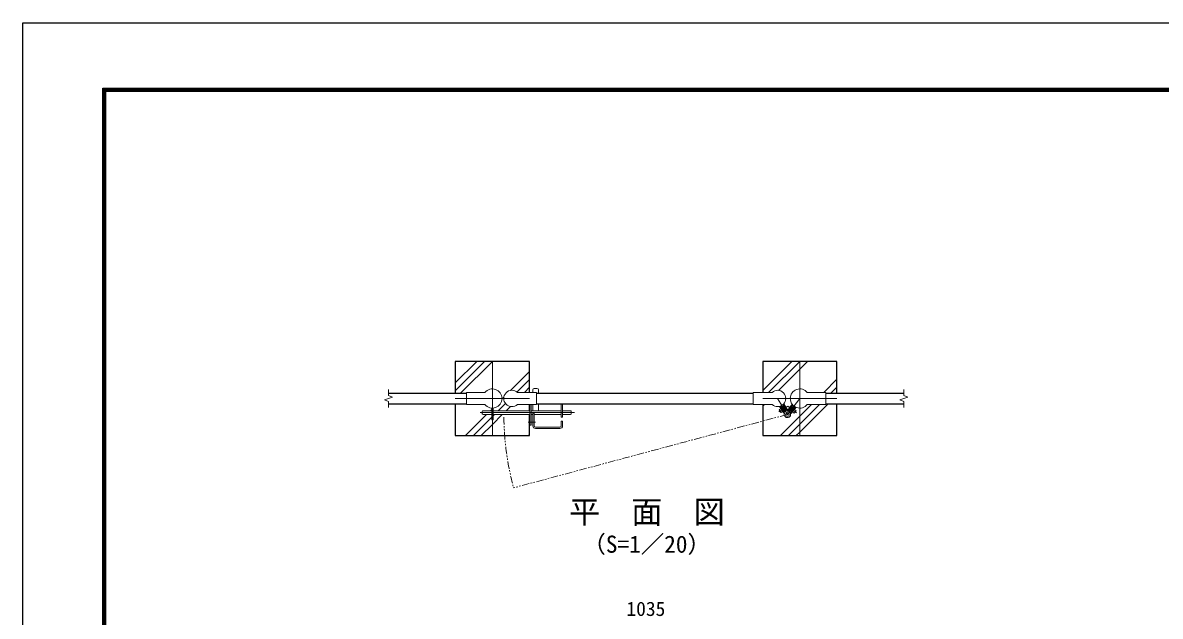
# Model space of a CAD drawing. Units: millimetres, scale not verified. Extents: x -4200 to 4200, y -2970 to 2970.
# Drawn here: x -4200 to -371, y 972 to 2970 of the extents above; entities that cross this region are included whole.
import ezdxf
from ezdxf.enums import TextEntityAlignment as Align

# ---------------------------------------------------------------- set-up
doc = ezdxf.new("R2010")
doc.units = ezdxf.units.MM
doc.header["$LTSCALE"] = 10
doc.linetypes.add('USER1', pattern=[50.8, 31.75, -6.35, 6.35, -6.35])
doc.linetypes.add('USER2', pattern=[5, 2.5, -0.5, 0.5, -0.5, 0.5, -0.5])
for name, color, linetype, lineweight in [('0-0_D-TTL-TXT', 7, 'Continuous', 25), ('0-1_D-BMK', 2, 'USER1', 13), ('0-2_D-STR1', 1, 'Continuous', 25), ('0-3_D-STR3', 3, 'Continuous', 13), ('0-4_D-DCR-HCH', 7, 'Continuous', 13), ('0-6_D-STR4', 7, 'Continuous', 25), ('0-7_D-STR-DIM', 7, 'Continuous', 13), ('0-C_D-TTL', 7, 'Continuous', 25)]:
    doc.layers.add(name, color=color, linetype=linetype, lineweight=lineweight)
doc.styles.add('ＭＳ ゴシック', font='')
doc.styles.get('ＭＳ ゴシック').set_extended_font_data('MS Gothic')

msp = doc.modelspace()

# ---------------------------------------------------------------- linework, layer by layer
at = {"layer": '0-1_D-BMK'}
for p, q in [((-2619.05, 1829.85), (-2619.05, 1579.85)), ((-1584.05, 1829.85), (-1584.05, 1579.85)), ((-2744.05, 1704.85), (-2494.05, 1704.85)), ((-1709.05, 1704.85), (-1459.05, 1704.85)), ((-1659.2, 1704.85), (-1625.78, 1651.04)), ((-1584.05, 1704.85), (-1625.78, 1651.04)), ((-2660.36, 1657.15), (-2342.7, 1657.15)), ((-1624.2, 1678.85), (-1654.64, 1659.95)), ((-1624.56, 1678.95), (-1595.11, 1656.11)), ((-2498.82, 1624.65), (-2473.68, 1624.65))]:
    msp.add_line(p, q, dxfattribs=at)
at = {"layer": '0-1_D-BMK', "linetype": 'USER2'}
msp.add_line((-1625.78, 1651.04), (-2547.79, 1403.98), dxfattribs=at)
msp.add_arc((-1625.78, 1651.04), 954.54, 180.5332, 195, dxfattribs=at)
at = {"layer": '0-2_D-STR1'}
for p, q in [((-2969.05, 1722.35), (-2706.55, 1722.35)), ((-2969.05, 1687.35), (-2706.55, 1687.35)), ((-2470.9, 1722.35), (-1741.7, 1722.35)), ((-2470.9, 1687.35), (-1741.7, 1687.35)), ((-1496.55, 1722.35), (-1234.05, 1722.35)), ((-1496.55, 1687.35), (-1234.05, 1687.35))]:
    msp.add_line(p, q, dxfattribs=at)
at = {"layer": '0-3_D-STR3'}
for p, q in [((-2644.19, 1725.2), (-2706.55, 1725.2)), ((-2534.9, 1725.2), (-2470.9, 1725.2)), ((-2482.9, 1733.65), (-2482.9, 1725.2)), ((-2477.9, 1738.65), (-2468.9, 1738.65)), ((-2463.9, 1733.65), (-2463.9, 1722.35)), ((-1677.69, 1725.2), (-1741.7, 1725.2)), ((-1558.9, 1725.2), (-1496.55, 1725.2)), ((-2463.9, 1687.35), (-2463.9, 1663.65)), ((-2387.9, 1687.35), (-2387.9, 1642.15)), ((-2383.4, 1687.35), (-2383.4, 1642.15)), ((-1626.11, 1662.95), (-1639.94, 1685.22)), ((-1624.16, 1664.17), (-1638.31, 1686.96)), ((-1625.02, 1665.55), (-1609.76, 1685.23)), ((-2653.4, 1660.65), (-2653.4, 1653.65)), ((-2650.4, 1663.65), (-2601.35, 1663.65)), ((-2650.4, 1650.65), (-2601.35, 1650.65)), ((-2621.35, 1672.59), (-2621.35, 1632.73)), ((-2616.75, 1672.59), (-2616.75, 1632.73)), ((-2616.75, 1663.65), (-2493.4, 1663.65)), ((-2616.75, 1650.65), (-2493.4, 1650.65)), ((-2488.9, 1684.5), (-2488.9, 1614.65)), ((-2488.9, 1663.65), (-2387.9, 1663.65)), ((-2488.9, 1650.65), (-2482.9, 1650.65)), ((-2482.9, 1684.5), (-2482.9, 1663.65)), ((-2482.9, 1655.65), (-2482.9, 1612.65)), ((-2482.9, 1655.65), (-2478.4, 1655.65)), ((-2478.4, 1655.65), (-2478.4, 1612.65)), ((-2478.4, 1650.65), (-2387.9, 1650.65)), ((-2383.4, 1663.65), (-2356.4, 1663.65)), ((-2383.4, 1650.65), (-2356.4, 1650.65)), ((-2353.4, 1660.65), (-2353.4, 1653.65)), ((-1654.11, 1666.71), (-1647.73, 1670.66)), ((-1648.3, 1657.36), (-1654.11, 1666.71)), ((-1638.24, 1655.37), (-1652.42, 1678.2)), ((-1636.31, 1656.62), (-1650.13, 1678.89)), ((-1648.3, 1657.36), (-1641.93, 1661.32)), ((-1647.8, 1678.91), (-1648.12, 1677.54)), ((-1648.12, 1677.54), (-1636.48, 1658.79)), ((-1647.8, 1678.91), (-1641, 1683.14)), ((-1646.8, 1675.41), (-1645.1, 1676.47)), ((-1645.78, 1671.88), (-1644.93, 1672.4)), ((-1645.1, 1676.47), (-1635.6, 1661.18)), ((-1639.13, 1663.06), (-1644.93, 1672.4)), ((-1641, 1683.14), (-1639.62, 1682.81)), ((-1640, 1679.63), (-1638.3, 1680.69)), ((-1640, 1679.63), (-1630.51, 1664.34)), ((-1639.98, 1662.53), (-1639.13, 1663.06)), ((-1639.62, 1682.81), (-1627.98, 1664.07)), ((-1636.31, 1656.62), (-1638.26, 1655.41)), ((-1637.3, 1660.12), (-1635.6, 1661.18)), ((-1630.51, 1664.34), (-1628.81, 1665.4)), ((-1626.11, 1662.95), (-1624.16, 1664.17)), ((-1624.21, 1662.85), (-1625.12, 1663.57)), ((-1624.21, 1662.85), (-1608.27, 1683.41)), ((-1621.27, 1665.01), (-1619.69, 1663.78)), ((-1608.66, 1678.01), (-1619.69, 1663.78)), ((-1603.92, 1674.33), (-1614.95, 1660.1)), ((-1614.95, 1660.1), (-1613.37, 1658.88)), ((-1614.72, 1655.5), (-1598.78, 1676.06)), ((-1614.72, 1655.5), (-1612.9, 1654.09)), ((-1600.81, 1675.08), (-1614.33, 1657.64)), ((-1612.9, 1654.09), (-1596.65, 1675.06)), ((-1611.34, 1661.5), (-1604.6, 1670.19)), ((-1611.34, 1661.5), (-1610.55, 1660.88)), ((-1610.24, 1679.23), (-1608.66, 1678.01)), ((-1608.73, 1659.47), (-1602.8, 1654.88)), ((-1607.31, 1681.38), (-1600.98, 1676.48)), ((-1604.6, 1670.19), (-1603.81, 1669.58)), ((-1603.92, 1674.33), (-1602.34, 1673.1)), ((-1602.8, 1654.88), (-1596.06, 1663.57)), ((-1601.99, 1668.17), (-1596.06, 1663.57)), ((-1600.98, 1676.48), (-1600.81, 1675.08)), ((-2616.75, 1632.73), (-2621.35, 1632.73)), ((-2387.9, 1642.15), (-2383.4, 1642.15)), ((-2387.4, 1628.65), (-2387.4, 1612.65)), ((-2387.4, 1628.65), (-2382.9, 1628.65)), ((-2382.9, 1628.65), (-2382.9, 1612.65)), ((-2473.9, 1608.15), (-2391.9, 1608.15)), ((-2473.9, 1603.65), (-2391.9, 1603.65))]:
    msp.add_line(p, q, dxfattribs=at)
for points in [[(-2644.19, 1684.5), (-2706.55, 1684.5), (-2706.55, 1725.2)], [(-2534.9, 1684.5), (-2470.9, 1684.5), (-2470.9, 1725.2)], [(-1677.69, 1684.5), (-1741.7, 1684.5), (-1741.7, 1725.2)], [(-1558.9, 1684.5), (-1496.55, 1684.5), (-1496.55, 1725.2)], [(-2493.4, 1684.5), (-2493.4, 1614.65), (-2488.9, 1614.65)], [(-1607.31, 1681.38), (-1608.71, 1681.21), (-1622.23, 1663.77)]]:
    msp.add_lwpolyline(points, dxfattribs=at)
msp.add_circle((-1625.78, 1651.04), 6.3, dxfattribs=at)
for centre, radius, start, end in [((-2619.05, 1704.85), 32.35, 218.9806, 141.0194), ((-2553.4, 1704.85), 27.5, 47.73142, 312.26858), ((-2477.9, 1733.65), 5, 90, 180), ((-2468.9, 1733.65), 5, 0, 90), ((-1659.2, 1704.85), 27.5, 227.73142, 132.26858), ((-1584.05, 1704.85), 32.35, 38.9806, 321.0194), ((-2650.4, 1660.65), 3, 90, 180), ((-2650.4, 1653.65), 3, 180, 270), ((-2356.4, 1660.65), 3, 0, 90), ((-2356.4, 1653.65), 3, 270, 0), ((-1625.78, 1651.04), 10.8, 161.10578, 82.57528), ((-1640.72, 1656.15), 5, 341.10578, 31.84053), ((-1623.73, 1666.7), 5, 211.84053, 262.57528), ((-1626.18, 1666.83), 5, 281.21846, 322.21032), ((-1610.38, 1654.58), 5, 142.21032, 192.94508), ((-2473.9, 1612.65), 9, 180, 270), ((-2473.9, 1612.65), 4.5, 180, 270), ((-2391.9, 1612.65), 4.5, 270, 0), ((-2391.9, 1612.65), 9, 270, 0)]:
    msp.add_arc(centre, radius, start, end, dxfattribs=at)
at = {"layer": '0-4_D-DCR-HCH'}
for p, q in [((-2744.05, 1731.05), (-2645.25, 1829.85)), ((-2744.05, 1757.57), (-2671.76, 1829.85)), ((-1709.05, 1731.91), (-1611.1, 1829.85)), ((-1689.24, 1725.2), (-1584.59, 1829.85)), ((-2557.57, 1731.92), (-2494.05, 1795.44)), ((-2536.54, 1726.43), (-2494.05, 1768.92)), ((-1503.62, 1725.2), (-1459.05, 1769.78)), ((-2511.25, 1725.2), (-2494.05, 1742.41)), ((-1479.95, 1722.35), (-1459.05, 1743.26)), ((-2599.31, 1663.65), (-2574.97, 1688)), ((-2709.63, 1579.85), (-2638.83, 1650.65)), ((-2625.83, 1663.65), (-2621.35, 1668.14)), ((-2616.75, 1646.22), (-2612.31, 1650.65)), ((-2572.8, 1663.65), (-2558.53, 1677.92)), ((-1709.05, 1678.88), (-1703.42, 1684.5)), ((-2683.11, 1579.85), (-2621.35, 1641.62)), ((-2497.5, 1579.85), (-2494.05, 1583.31))]:
    msp.add_line(p, q, dxfattribs=at)
for points in [[(-2726.23, 1722.35), (-2619.05, 1829.54), (-2618.73, 1829.85)], [(-1655.9, 1732.03), (-1584.05, 1803.88), (-1558.07, 1829.85)], [(-2586.91, 1702.57), (-2584.63, 1704.85), (-2580.5, 1708.99)], [(-1595.94, 1579.85), (-1584.05, 1591.75), (-1488.44, 1687.35)], [(-2656.6, 1579.85), (-2619.05, 1617.41), (-2585.8, 1650.65)], [(-1648.97, 1579.85), (-1584.05, 1644.78), (-1544.32, 1684.5)], [(-1622.45, 1579.85), (-1584.05, 1618.26), (-1517.8, 1684.5)]]:
    msp.add_lwpolyline(points, dxfattribs=at)
at = {"layer": '0-6_D-STR4'}
for p, q in [((-2744.05, 1829.85), (-2744.05, 1722.35)), ((-1709.05, 1829.85), (-1709.05, 1725.2)), ((-2494.05, 1663.65), (-2494.05, 1684.5))]:
    msp.add_line(p, q, dxfattribs=at)
for points in [[(-2494.05, 1725.2), (-2494.05, 1829.85), (-2744.05, 1829.85)], [(-1459.05, 1722.35), (-1459.05, 1829.85), (-1709.05, 1829.85)], [(-2744.05, 1687.35), (-2744.05, 1579.85), (-2494.05, 1579.85), (-2494.05, 1650.65)], [(-1709.05, 1684.5), (-1709.05, 1579.85), (-1459.05, 1579.85), (-1459.05, 1687.35)]]:
    msp.add_lwpolyline(points, dxfattribs=at)
at = {"layer": '0-7_D-STR-DIM'}
for p, q in [((-2969.05, 1714.47), (-2969.05, 1734.85)), ((-1234.05, 1714.47), (-1234.05, 1734.85)), ((-2982.26, 1700.04), (-2955.83, 1709.66)), ((-2969.05, 1695.23), (-2982.26, 1700.04)), ((-2955.83, 1709.66), (-2969.05, 1714.47)), ((-2969.05, 1674.85), (-2969.05, 1695.23)), ((-1247.26, 1700.04), (-1220.83, 1709.66)), ((-1234.05, 1695.23), (-1247.26, 1700.04)), ((-1220.83, 1709.66), (-1234.05, 1714.47)), ((-1234.05, 1674.85), (-1234.05, 1695.23))]:
    msp.add_line(p, q, dxfattribs=at)
at = {"layer": '0-C_D-TTL', "color": 2}
msp.add_lwpolyline([(-4200, 2970), (4200, 2970), (4200, -2970), (-4200, -2970)], close=True, dxfattribs=at)
at = {"layer": '0-C_D-TTL'}
for points in [[(-3930, 2750), (3930, 2750), (3930, -2750), (-3930, -2750)], [(-3927.5, 2747.5), (3927.5, 2747.5), (3927.5, -2747.5), (-3927.5, -2747.5)], [(-3925, 2745), (3925, 2745), (3925, -2745), (-3925, -2745)], [(-3922.5, 2742.5), (3922.5, 2742.5), (3922.5, -2742.5), (-3922.5, -2742.5)], [(-3920, 2740), (3920, 2740), (3920, -2740), (-3920, -2740)]]:
    msp.add_lwpolyline(points, close=True, dxfattribs=at)

# ---------------------------------------------------------------- texts
at = {"layer": '0-0_D-TTL-TXT', "style": 'ＭＳ ゴシック'}
for s, height, p in [('平\u3000面\u3000図', 76.98, (-2361.44, 1261.33)), ('（S=1／20）', 57.7, (-2315.96, 1168.13))]:
    msp.add_text(s, height=height, dxfattribs=at).set_placement(p, align=Align.BOTTOM_LEFT)
at = {"layer": '0-7_D-STR-DIM', "style": 'ＭＳ ゴシック'}
msp.add_text('1035', height=48.09, dxfattribs=at).set_placement((-2167.8, 958.12), align=Align.BOTTOM_LEFT)

doc.saveas('drawing.dxf')
